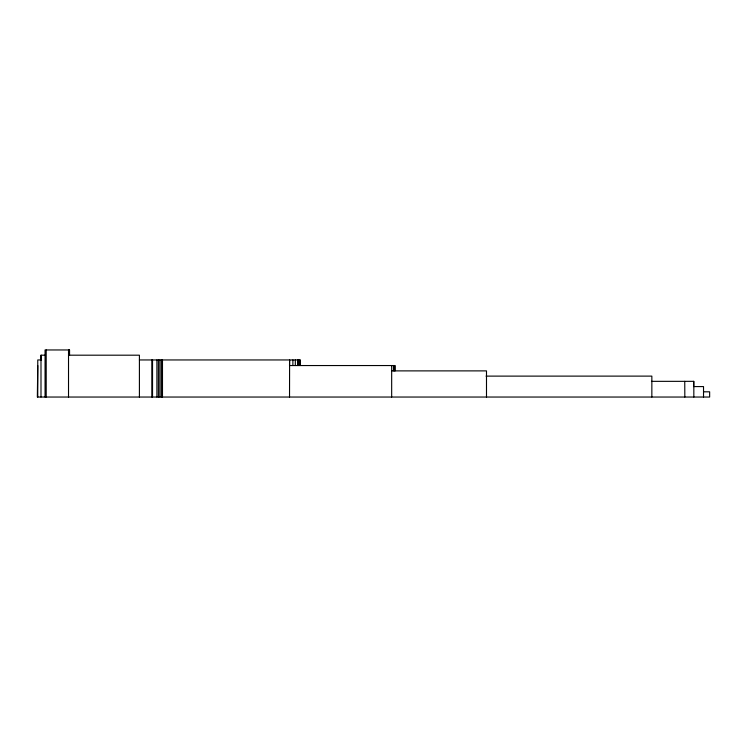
<?xml version="1.0" encoding="UTF-8"?>
<svg xmlns="http://www.w3.org/2000/svg" width="747" height="747" viewBox="0 0 747 747"><rect width="100%" height="100%" fill="white"/><g stroke="black" fill="none" stroke-linecap="round" stroke-linejoin="round"><path stroke-width="1.12" d="M45.352 355.189L40.992 355.189L40.992 397.04M68.519 355.189L139.409 355.189L139.409 397.04M41.543 359.951L37.761 359.951L37.761 397.04M139.409 359.951L300.341 359.951L300.313 365.544M37.761 365.544L37.35 397.04L709.65 397.04L709.65 391.811L703.525 391.811M391.671 370.885L486.493 370.885L486.493 397.04M486.036 376.115L651.851 376.115L651.851 397.04M651.449 381.343L693.832 381.343L693.832 397.04M703.525 397.04L703.525 386.582L693.674 386.582L693.674 381.343M684.747 381.343L684.831 397.04M394.948 370.885L394.948 365.544L289.528 365.544L289.603 359.951L289.528 397.04M394.789 365.544L394.789 370.885M393.473 365.544L393.473 370.885M391.671 365.544L391.671 397.04M299.808 359.951L299.808 365.544M298.52 359.951L298.52 365.544M297.567 359.951L297.567 365.544M295.317 359.951L295.317 365.544M292.88 359.951L292.88 365.544M162.482 359.951L162.482 397.04M161.324 359.951L161.324 397.04M159.858 359.951L159.858 397.04M158.383 359.951L158.383 397.04M156.907 359.951L156.907 397.04M152.537 359.951L152.537 397.04M151.846 359.951L151.846 397.04M69.546 355.189L69.546 349.96L45.063 349.96L45.063 397.04M69.452 349.96L69.452 355.189M69.284 349.96L69.284 355.189M69.172 349.96L69.172 355.189M68.593 349.96L68.593 355.189M68.519 349.96L68.519 397.04M46.202 349.96L46.202 397.04M41.132 355.189L41.132 359.951"/></g></svg>
